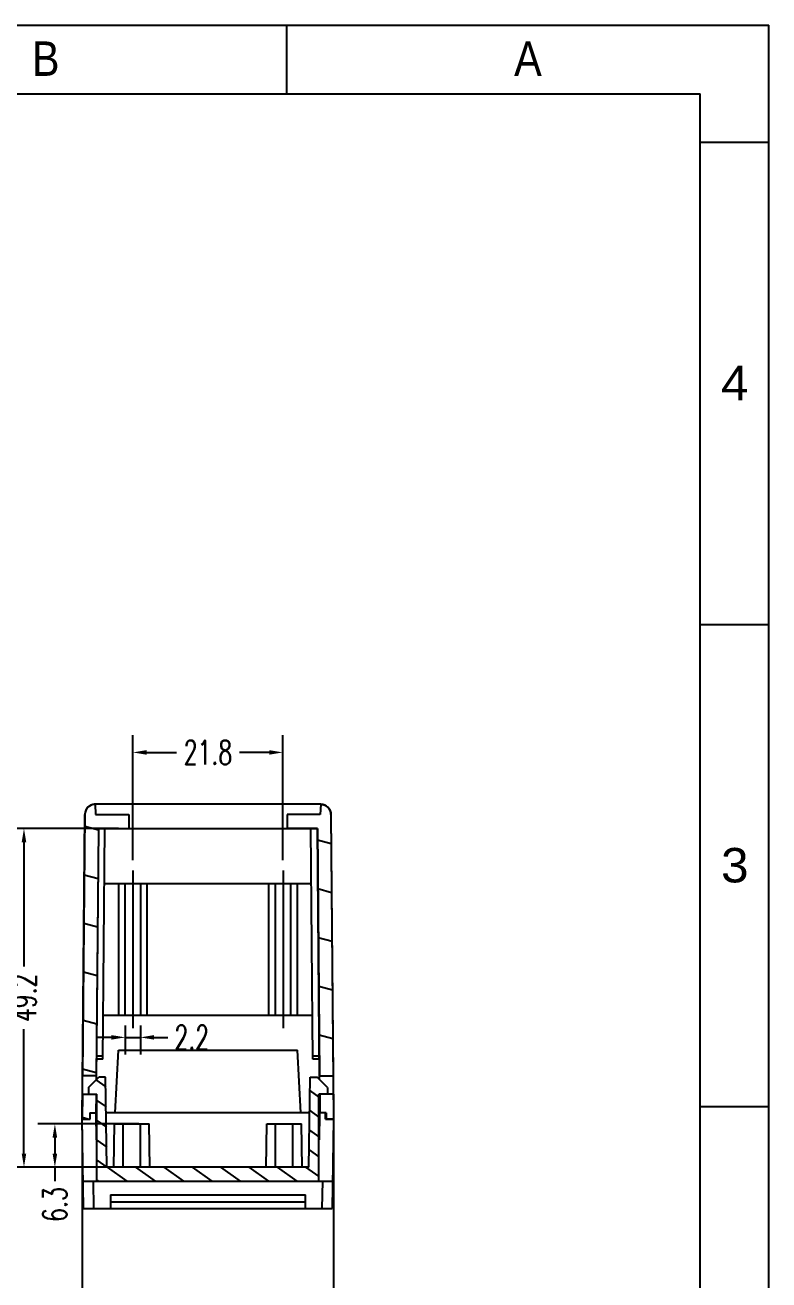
# Model space of a CAD drawing. Header units: millimetres. Extents: x 1616 to 2036, y 150 to 447.
# Drawn here: x 1927.8 to 2035.7, y 265.2 to 447.3 of the extents above; entities that cross this region are included whole.
import ezdxf
from ezdxf.enums import TextEntityAlignment as Align

# ---------------------------------------------------------------- set-up
doc = ezdxf.new("R2010")
doc.units = ezdxf.units.MM
doc.linetypes.add('CENTER', pattern=[50.8, 31.75, -6.35, 6.35, -6.35])
doc.layers.add('dim', color=3, linetype='Continuous')
doc.styles.add('romans', font='romans.shx', dxfattribs={"width": 0.67, "bigfont": 'fangsong.shx'})
doc.styles.add('TEXTSTYLE_0', font='txt', dxfattribs={"width": 0.8})
doc.dimstyles.new('MSTD', dxfattribs={"dimtxt": 3.5, "dimasz": 2, "dimexe": 2.5, "dimexo": 1.5, "dimgap": 1, "dimtad": 0, "dimdsep": 46, "dimtxsty": 'romans', "dimcen": 0, "dimclrd": 5, "dimclre": 5, "dimclrt": 3, "dimadec": 1, "dimazin": 0, "dimtfac": 0.5, "dimtmove": 0, "dimatfit": 3, "dimfxl": 1, "dimarcsym": 0})

# ---------------------------------------------------------------- blocks, each defined once
blk = doc.blocks.new('*D44')
at = {"color": 5, "lineweight": -2, "transparency": 16777216}
for p, q in [((1936.06, 287), (1936.06, 259.16)), ((1972.56, 287), (1972.56, 259.16)), ((1938.06, 261.66), (1949.74, 261.66)), ((1970.56, 261.66), (1958.89, 261.66))]:
    blk.add_line(p, q, dxfattribs=at)
at = {"color": 5, "transparency": 16777216}
for points in [[(1938.06, 261.99), (1938.06, 261.33), (1936.06, 261.66)], [(1970.56, 261.99), (1970.56, 261.33), (1972.56, 261.66)]]:
    blk.add_solid(points, dxfattribs=at)
at = {"layer": 'Defpoints', "color": 0, "transparency": 16777216}
for p in [(1936.06, 288.5), (1972.56, 288.5), (1972.56, 261.66)]:
    blk.add_point(p, dxfattribs=at)
at = {"color": 3, "transparency": 16777216, "insert": (1954.31, 261.66), "char_height": 3.5, "attachment_point": 5, "style": 'romans'}
blk.add_mtext('36.5', dxfattribs=at)
blk = doc.blocks.new('*D45')
at = {"color": 5, "lineweight": -2, "transparency": 16777216}
for p, q in [((1944.27, 287.8), (1929.6, 287.8)), ((1932.1, 285.8), (1932.1, 283.5)), ((1945.46, 281.5), (1929.6, 281.5)), ((1932.1, 281.5), (1932.1, 279.5))]:
    blk.add_line(p, q, dxfattribs=at)
at = {"color": 5, "transparency": 16777216}
for points in [[(1931.76, 285.8), (1932.43, 285.8), (1932.1, 287.8)], [(1931.76, 283.5), (1932.43, 283.5), (1932.1, 281.5)]]:
    blk.add_solid(points, dxfattribs=at)
at = {"layer": 'Defpoints', "color": 0, "transparency": 16777216}
for p in [(1945.77, 287.8), (1932.1, 281.5), (1946.96, 281.5)]:
    blk.add_point(p, dxfattribs=at)
at = {"color": 3, "transparency": 16777216, "insert": (1932.1, 276.1), "char_height": 3.5, "attachment_point": 5, "rotation": 90, "style": 'romans'}
blk.add_mtext('6.3', dxfattribs=at)
blk = doc.blocks.new('*D46')
at = {"color": 5, "lineweight": -2, "transparency": 16777216}
for p, q in [((1941.31, 330.7), (1925.11, 330.7)), ((1927.61, 328.7), (1927.61, 310.67)), ((1927.61, 283.5), (1927.61, 301.53)), ((1944.38, 281.5), (1925.11, 281.5))]:
    blk.add_line(p, q, dxfattribs=at)
at = {"color": 5, "transparency": 16777216}
for points in [[(1927.28, 328.7), (1927.94, 328.7), (1927.61, 330.7)], [(1927.28, 283.5), (1927.94, 283.5), (1927.61, 281.5)]]:
    blk.add_solid(points, dxfattribs=at)
at = {"layer": 'Defpoints', "color": 0, "transparency": 16777216}
for p in [(1927.61, 330.7), (1942.81, 330.7), (1945.88, 281.5)]:
    blk.add_point(p, dxfattribs=at)
at = {"color": 3, "transparency": 16777216, "insert": (1927.61, 306.1), "char_height": 3.5, "attachment_point": 5, "rotation": 90, "style": 'romans'}
blk.add_mtext('49.2', dxfattribs=at)
blk = doc.blocks.new('*D53')
at = {"color": 5, "lineweight": -2, "transparency": 16777216}
for p, q in [((1943.41, 326.11), (1943.41, 344.23)), ((1965.21, 326.11), (1965.21, 344.23)), ((1945.41, 341.73), (1949.74, 341.73)), ((1963.21, 341.73), (1958.89, 341.73))]:
    blk.add_line(p, q, dxfattribs=at)
at = {"color": 5, "transparency": 16777216}
for points in [[(1945.41, 342.06), (1945.41, 341.4), (1943.41, 341.73)], [(1963.21, 342.06), (1963.21, 341.4), (1965.21, 341.73)]]:
    blk.add_solid(points, dxfattribs=at)
at = {"layer": 'Defpoints', "color": 0, "transparency": 16777216}
for p in [(1965.21, 341.73), (1943.41, 324.61), (1965.21, 324.61)]:
    blk.add_point(p, dxfattribs=at)
at = {"color": 3, "transparency": 16777216, "insert": (1954.31, 341.73), "char_height": 3.5, "attachment_point": 5, "style": 'romans'}
blk.add_mtext('21.8', dxfattribs=at)
blk = doc.blocks.new('*D54')
at = {"color": 5, "lineweight": -2, "transparency": 16777216}
for p, q in [((1942.31, 302.1), (1942.31, 297.86)), ((1944.51, 302.1), (1944.51, 297.86)), ((1940.31, 300.36), (1938.31, 300.36)), ((1942.31, 300.36), (1944.51, 300.36)), ((1946.51, 300.36), (1948.51, 300.36))]:
    blk.add_line(p, q, dxfattribs=at)
at = {"color": 5, "transparency": 16777216}
for points in [[(1940.31, 300.69), (1940.31, 300.03), (1942.31, 300.36)], [(1946.51, 300.69), (1946.51, 300.03), (1944.51, 300.36)]]:
    blk.add_solid(points, dxfattribs=at)
at = {"layer": 'Defpoints', "color": 0, "transparency": 16777216}
for p in [(1942.31, 303.6), (1944.51, 303.6), (1944.51, 300.36)]:
    blk.add_point(p, dxfattribs=at)
at = {"color": 3, "transparency": 16777216, "insert": (1951.97, 300.36), "char_height": 3.5, "attachment_point": 5, "style": 'romans'}
blk.add_mtext('2.2', dxfattribs=at)
blk = doc.blocks.new('SUN_6HWZ35TKXU86YGHH1AY77V3D6FJ')
at = {"color": 7, "linetype": 'Continuous'}
for p, q in [((-420, 297), (0, 297)), ((-70, 287), (-70, 297)), ((0, 0), (0, 297)), ((-410, 287), (-10, 287)), ((-10, 10), (-10, 287)), ((-10, 280), (0, 280)), ((-10, 210), (0, 210)), ((-10, 140), (0, 140))]:
    blk.add_line(p, q, dxfattribs=at)
at = {"color": 2, "linetype": 'Continuous', "style": 'TEXTSTYLE_0', "width": 1.2}
for s, p, p2 in [('B', (-106.98, 289.63), (-102.98, 289.63)), ('A', (-36.98, 289.63), (-32.98, 289.63)), ('4', (-6.95, 242.54), (-2.95, 242.54)), ('3', (-6.95, 172.54), (-2.95, 172.54))]:
    blk.add_text(s, height=5, dxfattribs=at).set_placement(p, p2, align=Align.FIT)

msp = doc.modelspace()

# ---------------------------------------------------------------- hatches: boundary and pattern name
at = {"linetype": 'Continuous'}
h = msp.add_hatch(dxfattribs=at)
h.set_pattern_fill('DEFAULT__4', color=2, scale=6.816794, angle=165, style=0, pattern_type=0)
h.set_pattern_definition([(165, (1553.312, 24.35), (-1.76432, -6.58452), [])])
edge = h.paths.add_edge_path()
edge.add_line((1938.016, 332.701), (1942.813, 332.701))
edge.add_line((1942.813, 332.701), (1942.813, 330.701))
edge.add_line((1938.424, 330.701), (1942.813, 330.701))
edge.add_line((1938.424, 330.701), (1938.11, 294.801))
edge.add_line((1938.11, 294.801), (1936.118, 294.801))
edge.add_line((1936.449, 332.714), (1936.118, 294.801))
edge.add_spline(control_points=[(1937.937, 334.201), (1937.07, 334.194), (1936.457, 333.581), (1936.449, 332.714)], knot_values=[0, 0, 0, 0, 1, 1, 1, 1], weights=[1, 0.8086432, 0.8086432, 1], degree=3, periodic=0)
edge.add_line((1937.937, 334.201), (1938.016, 332.701))
edge = h.paths.add_edge_path()
edge.add_line((1938.087, 292.101), (1938.063, 289.401))
edge.add_line((1937.163, 289.401), (1938.063, 289.401))
edge.add_line((1937.163, 289.401), (1937.163, 288.501))
edge.add_line((1936.063, 288.501), (1937.163, 288.501))
edge.add_line((1936.095, 292.101), (1936.063, 288.501))
edge.add_line((1936.095, 292.101), (1938.087, 292.101))
edge = h.paths.add_edge_path()
edge.add_line((1970.611, 332.701), (1965.813, 332.701))
edge.add_line((1970.689, 334.201), (1970.611, 332.701))
edge.add_spline(control_points=[(1970.689, 334.201), (1971.556, 334.194), (1972.17, 333.581), (1972.177, 332.714)], knot_values=[0, 0, 0, 0, 1, 1, 1, 1], weights=[1, 0.8086432, 0.8086432, 1], degree=3, periodic=0)
edge.add_line((1972.177, 332.714), (1972.508, 294.801))
edge.add_line((1970.516, 294.801), (1972.508, 294.801))
edge.add_line((1970.203, 330.701), (1970.516, 294.801))
edge.add_line((1970.203, 330.701), (1965.813, 330.701))
edge.add_line((1965.813, 332.701), (1965.813, 330.701))
edge = h.paths.add_edge_path()
edge.add_line((1970.54, 292.101), (1970.563, 289.401))
edge.add_line((1972.532, 292.101), (1970.54, 292.101))
edge.add_line((1972.532, 292.101), (1972.563, 288.501))
edge.add_line((1972.563, 288.501), (1971.463, 288.501))
edge.add_line((1971.463, 289.401), (1971.463, 288.501))
edge.add_line((1971.463, 289.401), (1970.563, 289.401))
h = msp.add_hatch(dxfattribs=at)
h.set_pattern_fill('DEFAULT__3', color=2, scale=2.362037, angle=325, style=0, pattern_type=0)
h.set_pattern_definition([(325, (1553.312, 24.35), (1.354809, 1.934868), [])])
edge = h.paths.add_edge_path()
edge.add_line((1968.963, 281.501), (1939.663, 281.501))
edge.add_line((1968.963, 281.501), (1969.165, 294.601))
edge.add_line((1969.165, 294.601), (1970.165, 294.601))
edge.add_line((1971.665, 293.101), (1970.165, 294.601))
edge.add_line((1971.665, 293.101), (1971.665, 292.101))
edge.add_line((1971.665, 292.101), (1970.432, 292.101))
edge.add_line((1970.432, 279.501), (1970.432, 292.101))
edge.add_line((1938.194, 279.501), (1970.432, 279.501))
edge.add_line((1938.194, 279.501), (1938.194, 292.101))
edge.add_line((1936.962, 292.101), (1938.194, 292.101))
edge.add_line((1936.962, 293.101), (1936.962, 292.101))
edge.add_line((1936.962, 293.101), (1938.462, 294.601))
edge.add_line((1939.462, 294.601), (1938.462, 294.601))
edge.add_line((1939.663, 281.501), (1939.462, 294.601))

# ---------------------------------------------------------------- linework, layer by layer
at = {"color": 7, "linetype": 'Continuous'}
for p, q in [((1937.937, 334.201), (1938.016, 332.701)), ((1937.937, 334.201), (1938.016, 332.701)), ((1970.687, 334.201), (1937.939, 334.201)), ((1970.689, 334.201), (1970.611, 332.701)), ((1970.689, 334.201), (1970.611, 332.701)), ((1936.063, 288.501), (1936.449, 332.714)), ((1936.449, 332.714), (1936.118, 294.801)), ((1938.016, 332.701), (1942.813, 332.701)), ((1938.016, 332.701), (1942.813, 332.701)), ((1942.813, 332.701), (1942.813, 330.701)), ((1942.813, 332.701), (1942.813, 330.701)), ((1970.611, 332.701), (1965.813, 332.701)), ((1965.813, 332.701), (1965.813, 330.701)), ((1965.813, 332.701), (1965.813, 330.701)), ((1970.611, 332.701), (1965.813, 332.701)), ((1972.177, 332.714), (1972.508, 294.801)), ((1972.177, 332.714), (1972.563, 288.501)), ((1938.424, 330.701), (1938.105, 294.245)), ((1938.424, 330.701), (1938.11, 294.801)), ((1938.424, 330.701), (1942.813, 330.701)), ((1938.424, 330.701), (1970.203, 330.701)), ((1939.063, 297.201), (1939.356, 330.701)), ((1970.203, 330.701), (1965.813, 330.701)), ((1969.563, 297.201), (1969.271, 330.701)), ((1970.203, 330.701), (1970.516, 294.801)), ((1970.521, 294.245), (1970.203, 330.701)), ((1939.286, 322.701), (1969.341, 322.701)), ((1941.313, 322.701), (1941.313, 303.601)), ((1942.313, 303.601), (1942.313, 322.701)), ((1944.513, 322.701), (1944.513, 303.601)), ((1945.513, 303.601), (1945.513, 322.701)), ((1963.113, 322.701), (1963.113, 303.601)), ((1964.113, 303.601), (1964.113, 322.701)), ((1966.313, 322.701), (1966.313, 303.601)), ((1967.313, 303.601), (1967.313, 322.701)), ((1939.119, 303.601), (1969.507, 303.601)), ((1939.063, 297.201), (1938.131, 297.201)), ((1938.136, 297.701), (1939.068, 297.701)), ((1940.836, 289.401), (1941.313, 298.501)), ((1941.313, 298.501), (1967.313, 298.501)), ((1967.79, 289.401), (1967.313, 298.501)), ((1969.559, 297.701), (1970.491, 297.701)), ((1970.495, 297.201), (1969.563, 297.201)), ((1938.11, 294.801), (1936.118, 294.801)), ((1938.11, 294.801), (1936.118, 294.801)), ((1936.962, 293.101), (1938.462, 294.601)), ((1936.962, 293.101), (1938.462, 294.601)), ((1939.462, 294.601), (1938.462, 294.601)), ((1939.462, 294.601), (1938.462, 294.601)), ((1939.663, 281.501), (1939.462, 294.601)), ((1939.663, 281.501), (1939.462, 294.601)), ((1968.963, 281.501), (1969.165, 294.601)), ((1968.963, 281.501), (1969.165, 294.601)), ((1969.165, 294.601), (1970.165, 294.601)), ((1969.165, 294.601), (1970.165, 294.601)), ((1971.665, 293.101), (1970.165, 294.601)), ((1971.665, 293.101), (1970.165, 294.601)), ((1970.516, 294.801), (1972.508, 294.801)), ((1970.516, 294.801), (1972.508, 294.801)), ((1936.095, 292.101), (1936.063, 288.501)), ((1936.095, 292.101), (1938.087, 292.101)), ((1936.095, 292.101), (1938.194, 292.101)), ((1936.962, 293.101), (1936.962, 292.101)), ((1936.962, 293.101), (1936.962, 292.101)), ((1936.962, 292.101), (1938.194, 292.101)), ((1938.087, 292.101), (1938.063, 289.401)), ((1938.087, 292.101), (1938.063, 289.401)), ((1938.194, 279.501), (1938.194, 292.101)), ((1938.194, 279.501), (1938.194, 292.101)), ((1971.665, 292.101), (1970.432, 292.101)), ((1970.432, 279.501), (1970.432, 292.101)), ((1972.532, 292.101), (1970.432, 292.101)), ((1970.432, 279.501), (1970.432, 292.101)), ((1970.54, 292.101), (1970.563, 289.401)), ((1972.532, 292.101), (1970.54, 292.101)), ((1970.54, 292.101), (1970.563, 289.401)), ((1971.665, 293.101), (1971.665, 292.101)), ((1971.665, 293.101), (1971.665, 292.101)), ((1972.532, 292.101), (1972.563, 288.501)), ((1936.063, 288.501), (1937.163, 288.501)), ((1936.263, 275.501), (1936.063, 288.501)), ((1936.063, 288.501), (1937.233, 288.501)), ((1937.163, 289.401), (1938.063, 289.401)), ((1937.163, 289.401), (1937.163, 288.501)), ((1937.163, 289.401), (1937.163, 288.501)), ((1937.163, 289.401), (1938.194, 289.401)), ((1937.233, 288.501), (1937.233, 289.401)), ((1938.05, 289.401), (1938.11, 285.501)), ((1969.085, 289.401), (1939.542, 289.401)), ((1971.463, 289.401), (1970.432, 289.401)), ((1970.517, 285.501), (1970.577, 289.401)), ((1971.463, 289.401), (1970.563, 289.401)), ((1971.393, 288.501), (1971.393, 289.401)), ((1971.393, 288.501), (1972.563, 288.501)), ((1971.463, 289.401), (1971.463, 288.501)), ((1971.463, 289.401), (1971.463, 288.501)), ((1972.563, 288.501), (1971.463, 288.501)), ((1972.563, 288.501), (1972.363, 275.501)), ((1940.635, 281.466), (1940.746, 287.798)), ((1940.746, 287.798), (1945.771, 287.798)), ((1942.002, 281.466), (1942.002, 287.798)), ((1944.514, 281.466), (1944.514, 287.798)), ((1945.881, 281.466), (1945.771, 287.798)), ((1962.745, 281.466), (1962.856, 287.798)), ((1962.856, 287.798), (1967.881, 287.798)), ((1964.112, 281.466), (1964.112, 287.798)), ((1966.624, 281.466), (1966.624, 287.798)), ((1967.991, 281.466), (1967.881, 287.798)), ((1938.194, 285.501), (1938.11, 285.501)), ((1970.432, 285.501), (1970.517, 285.501)), ((1968.963, 281.501), (1939.663, 281.501)), ((1968.963, 281.501), (1939.663, 281.501)), ((1936.202, 279.501), (1972.425, 279.501)), ((1937.763, 275.501), (1937.702, 279.501)), ((1938.194, 279.501), (1970.432, 279.501)), ((1970.925, 279.501), (1970.863, 275.501)), ((1940.163, 277.501), (1968.463, 277.501)), ((1940.163, 277.501), (1940.163, 275.501)), ((1968.463, 275.501), (1968.463, 277.501)), ((1936.263, 275.501), (1972.363, 275.501)), ((1940.163, 276.501), (1968.463, 276.501))]:
    msp.add_line(p, q, dxfattribs=at)
at = {"color": 6, "linetype": 'CENTER'}
for p, q in [((1943.413, 324.611), (1943.413, 301.691)), ((1965.213, 324.611), (1965.213, 301.691))]:
    msp.add_line(p, q, dxfattribs=at)
at = {"color": 7, "linetype": 'Continuous'}
for centre, start, end in [((1937.949, 332.701), 90.4533, 179.5), ((1970.677, 332.701), 0.5, 89.5467)]:
    msp.add_arc(centre, 1.5, start, end, dxfattribs=at)
for points, start_tangent, end_tangent in [([(1937.937, 334.201), (1937.904, 334.201), (1937.871, 334.199), (1937.837, 334.197), (1937.804, 334.194), (1937.77, 334.191), (1937.735, 334.186), (1937.701, 334.181), (1937.667, 334.175), (1937.632, 334.167), (1937.598, 334.16), (1937.563, 334.151), (1937.529, 334.141), (1937.494, 334.131), (1937.46, 334.119), (1937.425, 334.107), (1937.391, 334.094), (1937.357, 334.079), (1937.323, 334.064), (1937.289, 334.048), (1937.256, 334.032), (1937.223, 334.014), (1937.19, 333.995), (1937.158, 333.976), (1937.126, 333.955), (1937.094, 333.934), (1937.063, 333.912), (1937.033, 333.889), (1937.003, 333.865), (1936.973, 333.841), (1936.944, 333.815), (1936.916, 333.789), (1936.889, 333.762), (1936.862, 333.735), (1936.836, 333.707), (1936.811, 333.678), (1936.786, 333.649), (1936.762, 333.619), (1936.739, 333.588), (1936.717, 333.557), (1936.696, 333.526), (1936.675, 333.494), (1936.656, 333.461), (1936.637, 333.429), (1936.619, 333.396), (1936.602, 333.362), (1936.586, 333.328), (1936.571, 333.295), (1936.557, 333.26), (1936.544, 333.226), (1936.531, 333.192), (1936.52, 333.157), (1936.509, 333.123), (1936.5, 333.088), (1936.491, 333.054), (1936.483, 333.019), (1936.476, 332.985), (1936.47, 332.95), (1936.464, 332.916), (1936.46, 332.882), (1936.456, 332.848), (1936.453, 332.814), (1936.451, 332.781), (1936.45, 332.747), (1936.449, 332.714)], (-0.9999687, -0.0079114), (-0.0087265, -0.9999619)), ([(1970.689, 334.201), (1970.722, 334.201), (1970.756, 334.199), (1970.789, 334.197), (1970.823, 334.194), (1970.857, 334.191), (1970.891, 334.186), (1970.925, 334.181), (1970.96, 334.175), (1970.994, 334.167), (1971.029, 334.16), (1971.063, 334.151), (1971.098, 334.141), (1971.132, 334.131), (1971.167, 334.119), (1971.201, 334.107), (1971.235, 334.094), (1971.27, 334.079), (1971.303, 334.064), (1971.337, 334.048), (1971.371, 334.032), (1971.404, 334.014), (1971.436, 333.995), (1971.469, 333.976), (1971.501, 333.955), (1971.532, 333.934), (1971.563, 333.912), (1971.594, 333.889), (1971.624, 333.865), (1971.653, 333.841), (1971.682, 333.815), (1971.71, 333.789), (1971.738, 333.762), (1971.764, 333.735), (1971.791, 333.707), (1971.816, 333.678), (1971.84, 333.649), (1971.864, 333.619), (1971.887, 333.588), (1971.909, 333.557), (1971.931, 333.526), (1971.951, 333.494), (1971.971, 333.461), (1971.989, 333.429), (1972.007, 333.396), (1972.024, 333.362), (1972.04, 333.328), (1972.055, 333.295), (1972.069, 333.26), (1972.083, 333.226), (1972.095, 333.192), (1972.106, 333.157), (1972.117, 333.123), (1972.127, 333.088), (1972.135, 333.054), (1972.143, 333.019), (1972.15, 332.985), (1972.157, 332.95), (1972.162, 332.916), (1972.166, 332.882), (1972.17, 332.848), (1972.173, 332.814), (1972.175, 332.781), (1972.177, 332.747), (1972.177, 332.714)], (0.9999687, -0.0079114), (0.0087265, -0.9999619))]:
    msp.add_spline(points, degree=3, dxfattribs=dict(at, start_tangent=start_tangent, end_tangent=end_tangent))

# ---------------------------------------------------------------- block references
at = {"layer": 'dim'}
msp.add_blockref('SUN_6HWZ35TKXU86YGHH1AY77V3D6FJ', (2035.748, 150.318), dxfattribs=at)

# ---------------------------------------------------------------- dimensions: what is measured, and where the dimension line sits
for base, p1, p2, picture, middle in [((1965.213, 341.731), (1943.413, 324.611), (1965.213, 324.611), '*D53', (1954.313, 341.731)), ((1944.513, 300.36), (1942.313, 303.601), (1944.513, 303.601), '*D54', (1951.97, 300.36)), ((1972.563, 261.66), (1936.063, 288.501), (1972.563, 288.501), '*D44', (1954.313, 261.66))]:
    dim = msp.add_linear_dim(base=base, p1=p1, p2=p2, dimstyle='MSTD')
    dim.commit()
    dim.dimension.update_dxf_attribs({"geometry": picture, "text_midpoint": middle})
for base, p1, p2, picture, middle in [((1927.609, 330.701), (1945.881, 281.501), (1942.813, 330.701), '*D46', (1927.609, 306.101)), ((1932.096, 281.501), (1945.771, 287.798), (1946.964, 281.501), '*D45', (1932.096, 276.1))]:
    dim = msp.add_linear_dim(base=base, p1=p1, p2=p2, angle=90, dimstyle='MSTD')
    dim.commit()
    dim.dimension.update_dxf_attribs({"geometry": picture, "text_midpoint": middle})

doc.saveas('drawing.dxf')
